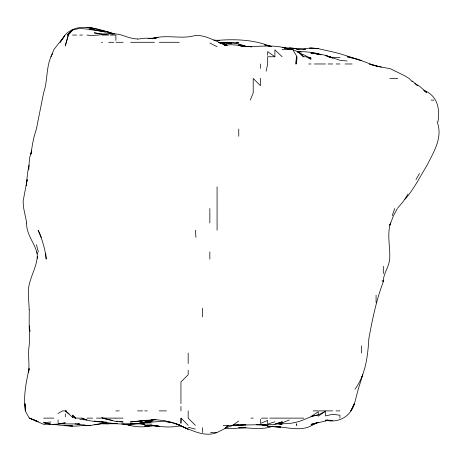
<?xml version="1.0" encoding="UTF-8"?>
<svg xmlns="http://www.w3.org/2000/svg" width="462" height="462" viewBox="0 0 462 462"><rect width="100%" height="100%" fill="white"/><g stroke="black" fill="none" stroke-linecap="round" stroke-linejoin="round"><path stroke-width="0.69" d="M29.256 309.707L29.164 324.162L30.036 331.393M437.97 121.795C440.038 108.137 437.462 95.784 423.66 90.136M28.702 169.104L29.562 157.935L31.635 150.704L31.098 153.99M28.777 169.104L28.869 167.793M28.546 372.129C29.741 363.421 27.697 354.585 29.135 345.847L29.66 338.617L29.164 325.964M30.925 153.99L32.629 143.48L34.194 136.25L36.4 129.025L43.619 92.752C47.725 81.121 46.009 68.416 50.849 56.993L53.915 49.521L64.859 35.626L60.141 42.296L65.304 34.708C78.707 21.033 99.07 29.672 114.582 33.893M28.656 372.002L29.164 368.561C26.034 382.392 23.152 396.696 25.468 410.891L25.26 407.611M29.048 165.159L27.651 172.39L26.253 185.528L27.183 179.614L23.1 201.299L23.735 208.524L26.732 222.979M266.106 71.206L267.671 63.975L267.671 56.751L274.896 56.751L274.896 49.861L282.126 56.751M392.209 215.754L394.733 208.524M389.807 224.954L390.534 222.979C386.758 234.777 390.477 247.095 389.668 259.118C389.027 267.088 383.137 273.816 383.31 281.745C376.345 300.029 372.366 319.392 368.855 338.565L368.849 338.617C367.775 356.219 365.713 374.497 355.024 389.212M389.807 225.225L393.491 215.754L397.355 208.524M250.288 100.115L253.216 92.885L253.216 78.43L260.441 85.661L260.441 78.315M361.625 377.448L362.751 374.757L358.252 389.212L354.4 403.927C350.346 416.764 338.554 423.302 325.491 420.201L332.715 420.385L325.491 420.201M50.947 56.751L52.506 53.736M415.962 179.614L419.444 173.51M407.998 194.069L403.442 201.299L397.765 207.969M404.989 199.289C414.021 189.114 419.998 176.663 427.148 165.159C433.801 151.652 443.127 137.457 437.11 121.795M72.528 30.053L68.099 35.066L72.528 30.203L67.279 35.066L72.528 30.053L79.759 28.355L94.213 29.851L108.668 32.461L113.265 33.957M178.881 425.739L180.942 425.906L179.522 425.346L188.167 429.279L180.942 425.866C192.019 430.44 204.776 437.427 216.886 432.576L224.307 428.875L228.736 425.346L225.416 427.725M238.762 421.015L232.525 425.346L238.762 424.971L233.506 424.861M318.26 416.181L325.491 411.244L325.491 415.916L332.715 414.27L339.945 415.228L339.945 418.122M311.036 416.614L318.26 411.711L318.26 414.94C310.568 415.887 304.088 420.391 296.581 422.129C289.934 423.873 283.027 424.024 276.212 423.411M58.073 413.421L62.561 410.891L66.701 410.891M312 425.346L316.383 422.961M325.491 411.244L318.26 414.94L311.036 416.343M327.315 420.218L325.491 421.003L311.036 424.364L317.608 422.563M327.315 420.131L325.491 420.882L327.46 420.131M311.036 425.346L318.26 422.383M282.126 422.909L282.126 421.841L274.896 424.052L282.126 422.909L289.351 419.952M231.531 425.935L224.965 428.28L231.531 428.597L245.986 427.65L238.762 427.737C250.156 427.558 261.873 430.359 272.927 426.155M282.126 421.841L274.896 424.382L238.762 425.121L245.986 424.763L231.531 425.554L238.762 425.156M311.036 425.935C299.567 431.641 286.942 426.917 274.896 426.68L280.809 427.044C274.411 427.079 268.035 426.247 261.81 424.769M274.896 421.76L267.671 424.104L267.671 420.443L260.441 423.429L260.441 419.167M155.977 419.733L152.033 419.866L144.802 421.846L154.66 419.756M75.156 423.891L86.983 425.485L90.806 425.346L101.438 423.723L117.209 423.752M157.946 37.526L152.033 38.762C166.025 33.934 181.133 39.709 195.397 35.464C206.866 34.916 216.326 42.325 226.934 45.178L219.635 42.983M130.348 424.018L137.578 423.729L144.802 422.21C128.124 426.38 110.944 423.019 94.213 421.032M145.461 420.403L146.777 420.16M84.869 424.988C74.272 427.367 63.45 425.467 52.818 424.318M180.284 425.745C170.963 427.864 161.359 426.928 152.033 425.346L159.257 426.241L147.008 425.346L151.317 425.629M137.578 423.723L144.802 422.626L142.833 422.817M270.957 426.207L267.671 426.697L273.585 426.253M157.946 37.434L152.033 38.277L144.802 38.219L137.578 39.137M58.732 423.787L65.304 422.869L58.073 424.064L50.849 424.474L43.619 422.678L50.849 421.985M144.15 420.611L130.348 421.945L152.033 419.866M94.213 424.607L101.438 423.729L108.668 423.873M152.033 425.935C143.497 427.286 134.436 427.396 126.265 424.26M148.088 38.606L156.63 38.051M139.547 423.279L152.033 421.65L146.119 422.274L152.033 421.691L148.747 421.696M139.547 423.123L141.522 422.938M152.033 424.197C142.354 423.758 132.808 423.735 123.123 423.983M165.829 421.026L152.033 422.054L148.747 421.898M277.529 423.741L276.212 423.579L278.84 423.406M148.747 425.75L144.802 426.074L151.374 425.641L144.802 425.756L151.374 425.681M150.063 425.646L151.374 425.537M276.212 423.579L278.182 423.435M221.021 42.747L238.762 42.775L236.134 42.816M284.754 48.204L289.351 47.967L305.122 49.209M303.805 49.203L305.78 49.116M219.052 42.723L228.904 42.752M297.239 51.784L303.805 51.698L311.036 52.327L318.26 53.609L316.949 53.482M58.732 423.873L79.759 423.966M221.679 42.851C229.949 42.429 238.357 43.018 245.986 46.512M221.679 42.839L231.531 43.116L219.052 42.527M154.66 419.64L152.033 419.646C161.498 419.554 170.669 422.153 179.626 424.953M72.528 35.066L76.64 35.066M79.759 35.066L82.432 35.066M86.983 35.066C98.654 36.66 110.141 31.589 121.621 35.066C126.848 36.827 131.965 38.889 137.578 38.947M102.183 35.066L108.668 35.066M110.141 35.066L115.893 35.066L115.893 40.471M101.438 42.296L102.599 42.296M108.668 42.296L113.779 42.296M115.893 42.296L123.123 42.296M130.665 42.296L154.475 42.296M159.257 42.296L179.233 42.296M282.126 49.521L291.32 49.521M302.743 56.751L306.092 56.751L311.036 59.471M308.651 63.975L311.036 63.975M314.414 63.975L325.491 63.975M328.066 63.975L332.715 63.975M336.174 63.975L339.945 63.975M345.022 63.975L352.113 63.975M389.818 78.43L397.765 78.43M431.098 100.115L433.899 100.115M383.31 280.798L381.935 280.798L383.31 281.745M115.893 410.891L119.208 410.891M137.578 410.891L142.631 410.891M144.802 410.891L147.216 410.891M159.257 410.891L166.487 410.891M313.121 410.891L318.26 410.891M318.994 410.891L325.491 410.891M325.854 410.891L332.715 410.891M336.018 410.891L339.945 410.891M43.619 418.122L53.852 418.122M69.196 413.952L65.304 410.891L72.528 417.319L75.554 418.122L81.826 418.122L86.983 420.085L79.759 419.265M86.983 418.122L92.654 418.122M96.454 418.122L101.438 418.122M115.783 418.122L105.579 418.122L101.438 417.671M115.893 418.122L123.123 418.122M250.987 418.122L253.216 418.122M261.417 418.122L267.671 418.122M269.727 418.122L303.805 418.122M85.141 425.346L90.806 425.346M223.163 425.346L231.531 425.346M210.539 432.576L216.886 432.576M152.033 425.75L157.946 425.768M101.438 33.893L107.351 33.986M339.945 57.496L332.715 57.386L328.465 56.751L332.715 57.779L325.491 55.515L339.945 60.262L347.17 61.019M136.261 423.417L144.802 424.18L138.236 423.458M226.934 45.276L224.307 45.218L231.531 44.704L238.762 45.334L244.017 46.489M134.95 423.423L137.578 423.481M218.393 40.431L217.076 40.396C235.222 38.952 253.892 39.576 270.957 46.535M221.679 43.012L224.307 43.099L218.549 42.296M219.704 40.419L213.796 40.096M297.239 51.819L301.178 51.963M267.671 425.346L256.502 424.797M89.611 29.58L94.213 29.868L89.611 29.666L90.927 29.782M299.105 49.446L296.581 49.284L303.805 49.03L311.036 47.817L318.26 48.724L314.322 48.377M106.699 422.297C98.314 421.696 89.57 421.858 81.826 418.122M224.307 44.906L226.934 45.08M276.212 423.793L282.126 424.301L278.84 423.902M313.005 48.262L309.719 48.262L318.26 48.649L332.715 51.9L339.945 53.719L361.625 60.586L347.17 56.751C358.437 58.466 368.416 64.051 379.366 66.765M101.438 421.76L103.413 421.939M104.724 422.06L106.699 422.239M311.036 52.928L312.347 53.049M313.663 53.176L315.633 53.361M266.516 425.456L262.555 424.849M251.9 46.91L245.986 46.344L238.762 44.843L245.334 46.356M86.983 27.472L94.213 28.453M171.743 422.326L166.487 421.742L173.059 422.545M309.066 57.894L311.036 58.125L309.066 57.75M263.727 424.844L265.702 425.098M116.551 421.142L117.868 421.315M119.837 421.569L123.123 421.997L115.893 421.465L102.264 418.122L112.607 420.443M94.213 30.088L105.382 32.097M101.438 33.87L94.213 32.848L97.499 33.449M77.789 423.925L79.759 424.226L78.442 423.937M330.018 57.265L331.369 57.473M49.532 423.85L50.849 424.064M98.81 33.691L100.127 33.928M224.307 44.849L226.934 45.328M318.26 54.216L311.036 52.876L318.26 53.967L311.036 53.321L318.26 53.881L325.491 55.313L329.418 56.751M271.616 46.391L267.671 45.657L270.299 46.523M243.358 46.408L238.762 45.507C255.469 48.475 273.279 42.758 289.351 49.521L282.784 47.476M282.126 47.274C290.136 48.4 298.267 50.329 303.805 56.751L300.473 54.539M101.438 30.428L108.668 31.988M43.619 422.678L50.849 424.255L43.619 424.324L29.545 418.122L36.394 420.928M309.719 58.085L311.036 58.379L303.805 54.799L297.892 52.477M38.363 421.702L36.394 421.257L34.731 420.212M265.702 45.305L267.671 45.75L264.385 44.895M262.497 424.884L264.547 425.346L262.497 424.838M92.365 28.425L86.983 27.57L94.213 28.39L100.785 30.267M108.668 32.929L112.607 33.928L108.668 32.929L111.954 33.865M121.806 423.821L130.348 425.346L128.378 424.757M381.341 67.163L369.513 64.143L376.08 66.008L390.534 68.809L404.989 75.93L409.089 78.43L412.219 81.664M188.167 427.229L195.397 429.134M320.894 54.724L318.26 53.898L320.894 54.828M179.626 424.93L173.712 423.036L180.942 425.889M109.327 32.253L112.607 33.57M329.452 56.751L332.715 58.125M218.936 42.296L224.307 44.589M414.772 83.674L419.444 86.134L426.674 92.533L424.266 90.997M209.852 42.983L217.076 46.76M416.712 84.996L417.839 85.661L412.219 81.006M34.731 420.085L36.394 421.067L29.164 417.914L25.266 410.891L25.012 403.667L25.179 406.294M274.896 56.751L267.671 51.6L267.671 55.342M72.528 417.319L72.528 415.147L75.629 418.122M72.528 415.147L75.554 418.122M188.167 418.122L195.397 425.346M188.167 425.346L181.139 418.122L180.942 423.279L180.942 418.191M292.706 49.521L296.581 55.931M41.424 237.433L38.167 230.209C42.134 239.385 45.236 249.145 46.2 259.118L45.686 253.205M37.191 253.863C34.973 243.203 26.167 234.54 26.646 222.979M36.394 244.664L38.392 251.888M37.468 256.491L37.67 258.46M195.397 230.209L195.957 237.433M36.989 251.888C38.537 262.041 32.987 271.327 30.255 280.798C26.865 290.2 29.089 300.029 29.152 309.707M383.31 266.343L383.31 273.573M376.08 295.253L376.08 302.483M361.625 345.847L361.625 353.072M260.441 63.975L260.441 68.486M238.762 129.025L238.762 136.25M217.076 186.844L217.076 230.209M209.852 208.524L209.852 222.979M209.852 251.888L209.852 259.118M202.622 308.171L202.622 316.938M202.622 427.627L202.622 432.576M188.167 353.072L188.167 363.525M188.167 370.166L188.167 374.757L180.942 381.982L180.942 403.667M188.167 410.891L188.167 417.677M180.942 406.421L180.942 410.891M65.304 413.871L65.304 416.868M58.073 419.889L58.073 422.811M296.864 56.751L296.581 63.975L296.581 56.751L295.588 63.975L296.581 63.34L296.864 56.751M68.324 35.066L65.304 45.825L68.324 35.066M354.4 403.667L350.837 410.891L354.4 403.667M153.338 419.646L152.033 419.981L153.344 419.646M144.802 420.553L137.578 421.523L144.802 420.553M296.777 425.346L296.581 423.925L296.777 425.346M296.581 48.429L289.351 48.117L296.581 48.452M72.528 425.981L64.247 425.346L72.528 425.981M224.307 42.487L220.876 42.296L224.307 42.51"/></g></svg>
